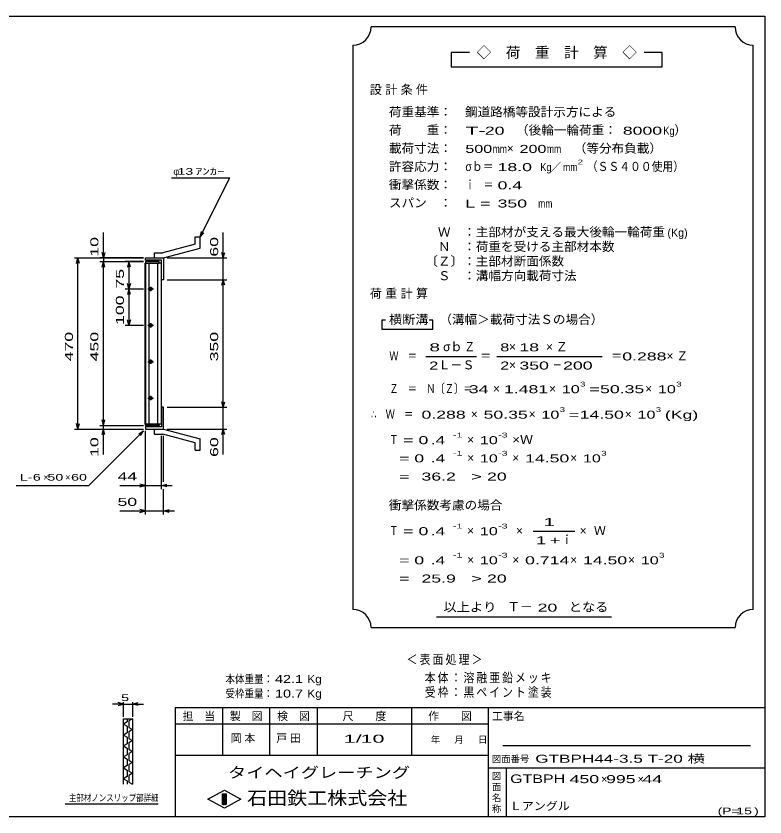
# Model space of a CAD drawing. Units: millimetres, scale not verified. Extents: x -1820 to 1731, y -1282 to 1054.
# Drawn here: x -326 to 1731, y -1146 to 1054 of the extents above; entities that cross this region are included whole.
import ezdxf
from ezdxf.enums import TextEntityAlignment as Align

# ---------------------------------------------------------------- set-up
doc = ezdxf.new("R2010")
doc.units = ezdxf.units.MM
doc.header["$LTSCALE"] = 10
for name, color, linetype, lineweight in [('0_2', 150, 'Continuous', 25), ('16', 3, 'Continuous', 25), ('19', 6, 'Continuous', 25), ('22', 4, 'Continuous', 25), ('24', 2, 'Continuous', 25), ('32', 4, 'Continuous', 25)]:
    doc.layers.add(name, color=color, linetype=linetype, lineweight=lineweight)
doc.styles.add('ベクトル', font='')
doc.styles.get('ベクトル').set_extended_font_data('ベクトル')

msp = doc.modelspace()

# ---------------------------------------------------------------- linework, layer by layer
at = {"layer": '0_2'}
for p, q in [((-1729, 1053.5), (1731, 1053.5)), ((1731, 1053.5), (1731, -1146.5)), ((1731, -846.5), (111, -846.5)), ((111, -846.5), (111, -1146.5)), ((241, -846.5), (241, -976.5)), ((371, -976.5), (371, -846.5)), ((501, -846.5), (501, -976.5)), ((761, -976.5), (761, -846.5)), ((971, -846.5), (971, -1146.5)), ((971, -891.5), (111, -891.5)), ((1691, -951.5), (1011, -951.5)), ((111, -976.5), (971, -976.5)), ((971, -1011.5), (1731, -1011.5)), ((1021, -1146.5), (1021, -1011.5)), ((201, -1097.5), (246, -1072.5)), ((246, -1072.5), (291, -1097.5)), ((246, -1122.5), (201, -1097.5)), ((241, -1082.5), (251, -1082.5)), ((241, -1112.5), (241, -1082.5)), ((241, -1082.5), (243, -1082.5)), ((243, -1082.5), (243, -1112.5)), ((245, -1112.5), (245, -1082.5)), ((245, -1082.5), (247, -1082.5)), ((291, -1097.5), (246, -1122.5)), ((247, -1082.5), (247, -1112.5)), ((249, -1112.5), (249, -1082.5)), ((249, -1082.5), (251, -1082.5)), ((251, -1082.5), (251, -1112.5)), ((251, -1082.5), (251, -1112.5)), ((251, -1112.5), (241, -1112.5)), ((243, -1112.5), (245, -1112.5)), ((247, -1112.5), (249, -1112.5)), ((1731, -1146.5), (-1729, -1146.5))]:
    msp.add_line(p, q, dxfattribs=at)
at = {"layer": '16'}
for p, q in [((28.3, -66.5), (28.3, 374.5)), ((28.3, 374.5), (29, 374.5)), ((67, 379), (29, 379)), ((29, 379), (29, 374.5)), ((29, 374.5), (67, 374.5)), ((29, 374.5), (29, -66.5)), ((73, 374.5), (29, 374.5)), ((38.5, 374.5), (38.5, -66.5)), ((63.5, -66.5), (63.5, 374.5)), ((67, 374.5), (67, 379)), ((73, -66.5), (73, 374.5)), ((43.5, 310), (43.5, 298)), ((35.5, 304), (51.5, 304)), ((45.5, 307), (41.5, 307)), ((41.5, 301), (45.5, 301)), ((35.5, 204), (51.5, 204)), ((45.5, 207), (41.5, 207)), ((41.5, 201), (45.5, 201)), ((43.5, 210), (43.5, 198)), ((43.5, 110), (43.5, 98)), ((35.5, 104), (51.5, 104)), ((45.5, 107), (41.5, 107)), ((41.5, 101), (45.5, 101)), ((35.5, 4), (51.5, 4)), ((45.5, 7), (41.5, 7)), ((41.5, 1), (45.5, 1)), ((43.5, 10), (43.5, -2)), ((29, -66.5), (28.3, -66.5)), ((29, -66.5), (67, -66.5)), ((29, -71), (29, -66.5)), ((29, -66.5), (73, -66.5)), ((67, -71), (29, -71)), ((67, -66.5), (67, -71))]:
    msp.add_line(p, q, dxfattribs=at)
for centre, radius, start, end in [((43.5, 304), 4, 46.6, 133.4), ((41.5, 304), 3, 90, 270), ((43.5, 304), 4, 226.6, 313.4), ((45.5, 304), 3, 270, 90), ((41.5, 204), 3, 90, 270), ((43.5, 204), 4, 46.6, 133.4), ((43.5, 204), 4, 226.6, 313.4), ((45.5, 204), 3, 270, 90), ((41.5, 104), 3, 90, 270), ((43.5, 104), 4, 46.6, 133.4), ((43.5, 104), 4, 226.6, 313.4), ((45.5, 104), 3, 270, 90), ((41.5, 4), 3, 90, 270), ((43.5, 4), 4, 46.6, 133.4), ((43.5, 4), 4, 226.6, 313.4), ((45.5, 4), 3, 270, 90)]:
    msp.add_arc(centre, radius, start, end, dxfattribs=at)
at = {"layer": '19'}
for p, q in [((166, 447), (180, 447)), ((166, 427), (166, 447)), ((180, 416), (180, 447)), ((166, 427), (77, 403)), ((54, 403), (77, 403)), ((54, 389), (54, 403)), ((79, 389), (180, 416)), ((29, 383), (29, 389)), ((29, 389), (78, 389)), ((73, 383), (29, 383)), ((54, 389), (79, 389)), ((73, 329), (73, 383)), ((78, 389), (79, 388)), ((79, 388), (79, 329)), ((79, 329), (73, 329)), ((79, -21), (73, -21)), ((73, -21), (73, -75)), ((79, -80), (79, -21)), ((29, -75), (29, -81)), ((73, -75), (29, -75)), ((29, -81), (78, -81)), ((54, -81), (79, -81)), ((54, -95), (54, -81)), ((78, -81), (79, -80)), ((79, -81), (180, -108)), ((54, -95), (77, -95)), ((166, -119), (77, -95)), ((180, -139), (180, -108)), ((166, -139), (166, -119)), ((166, -139), (180, -139))]:
    msp.add_line(p, q, dxfattribs=at)
at = {"layer": '22'}
for p, q in [((101, 609), (261, 609)), ((180, 447), (261, 609)), ((-86, 389), (-86, 459)), ((180, 447), (183, 461.6)), ((180, 447), (190, 458)), ((243, 389), (243, 459)), ((-86, 389), (-90, 404)), ((-82, 404), (-86, 389)), ((243, 389), (239, 404)), ((243, 389), (247, 404)), ((-166, 389), (24, 389)), ((-160, 374), (-156, 389)), ((-152, 374), (-156, 389)), ((-156, -81), (-156, 389)), ((24, 389), (-96, 389)), ((-96, 379), (24, 379)), ((-90, 364), (-86, 379)), ((-86, 389), (-86, 379)), ((-82, 364), (-86, 379)), ((-86, -71), (-86, 379)), ((24, 379), (-26, 379)), ((-16, 379), (-20, 364)), ((-12, 364), (-16, 379)), ((-16, 379), (-16, 304)), ((89, 389), (253, 389)), ((243, 329), (243, 389)), ((-16, 304), (-20, 319)), ((-12, 319), (-16, 304)), ((89, 329), (253, 329)), ((239, 314), (243, 329)), ((247, 314), (243, 329)), ((243, -21), (243, 329)), ((-26, 304), (24, 304)), ((-16, 304), (-20, 289)), ((-12, 289), (-16, 304)), ((-16, 304), (-16, 204)), ((-26, 204), (24, 204)), ((-16, 204), (-20, 219)), ((-12, 219), (-16, 204)), ((89, -21), (253, -21)), ((243, -21), (239, -6)), ((243, -21), (247, -6)), ((243, -81), (243, -21)), ((-156, -81), (-160, -66)), ((-156, -81), (-152, -66)), ((-86, -71), (-90, -56)), ((-86, -71), (-82, -56)), ((-166, -81), (24, -81)), ((-126, -236), (24, -86)), ((-96, -71), (24, -71)), ((-96, -81), (24, -81)), ((-90, -96), (-86, -81)), ((-86, -81), (-86, -71)), ((-82, -96), (-86, -81)), ((-86, -151), (-86, -81)), ((11, -94), (24, -86)), ((16, -99), (24, -86)), ((29, -246), (29, -86)), ((29, -316), (29, -86)), ((89, -81), (253, -81)), ((239, -96), (243, -81)), ((247, -96), (243, -81)), ((243, -151), (243, -81)), ((73, -246), (73, -100)), ((79, -226), (79, -100)), ((-326, -236), (-126, -236)), ((-41, -236), (29, -236)), ((29, -236), (14, -232)), ((14, -240), (29, -236)), ((29, -236), (73, -236)), ((73, -236), (88, -232)), ((88, -240), (73, -236)), ((73, -236), (103, -236)), ((79, -316), (79, -246)), ((-41, -306), (29, -306)), ((29, -306), (14, -302)), ((14, -310), (29, -306)), ((29, -306), (79, -306)), ((79, -306), (94, -302)), ((94, -310), (79, -306)), ((79, -306), (109, -306))]:
    msp.add_line(p, q, dxfattribs=at)
at = {"layer": '24', "color": 4}
for p, q in [((1649, 1023.5), (649, 1023.5)), ((599, 973.5), (599, -576.5)), ((1699, -576.5), (1699, 973.5)), ((919, 953.5), (869, 953.5)), ((869, 953.5), (869, 913.5)), ((1449, 953.5), (1399, 953.5)), ((1449, 913.5), (1449, 953.5)), ((869, 913.5), (1449, 913.5)), ((689, 218.5), (679, 218.5)), ((679, 218.5), (679, 193.5)), ((819, 218.5), (809, 218.5)), ((819, 193.5), (819, 218.5)), ((679, 193.5), (819, 193.5)), ((799, 118.5), (939, 118.5)), ((994, 118.5), (1284, 118.5)), ((1094, -361.5), (1209, -361.5)), ((829, -596.5), (1309, -596.5)), ((649, -626.5), (1649, -626.5))]:
    msp.add_line(p, q, dxfattribs=at)
for centre, start, end in [((599, 1023.5), 270, 0), ((1699, 1023.5), 180, 270), ((599, -626.5), 0, 90), ((1699, -626.5), 90, 180)]:
    msp.add_arc(centre, 50, start, end, dxfattribs=at)
at = {"layer": '32'}
for p, q in [((-31, -836.5), (-46, -832.5)), ((-31, -871.5), (-31, -831.5)), ((-6, -831.5), (-6, -871.5)), ((-6, -836.5), (9, -832.5)), ((-31, -836.5), (-61, -836.5)), ((-46, -840.5), (-31, -836.5)), ((-31, -836.5), (-6, -836.5)), ((9, -840.5), (-6, -836.5)), ((-6, -836.5), (24, -836.5)), ((-31, -876.5), (-6, -876.5)), ((-31, -1056.5), (-31, -876.5)), ((-21, -876.5), (-21, -885.5)), ((-6, -876.5), (-16, -882.5)), ((-6, -876.5), (-6, -1056.5)), ((-21, -885.5), (-31, -891.5)), ((-31, -891.5), (-21, -897.5)), ((-21, -897.5), (-21, -915.5)), ((-16, -882.5), (-16, -900.5)), ((-16, -900.5), (-6, -906.5)), ((-21, -915.5), (-31, -921.5)), ((-31, -921.5), (-21, -927.5)), ((-6, -906.5), (-16, -912.5)), ((-16, -912.5), (-16, -930.5)), ((-21, -945.5), (-31, -951.5)), ((-21, -927.5), (-21, -945.5)), ((-16, -930.5), (-6, -936.5)), ((-6, -936.5), (-16, -942.5)), ((-16, -942.5), (-16, -960.5)), ((-31, -951.5), (-21, -957.5)), ((-21, -957.5), (-21, -975.5)), ((-16, -960.5), (-6, -966.5)), ((-6, -966.5), (-16, -972.5)), ((-21, -975.5), (-31, -981.5)), ((-31, -981.5), (-21, -987.5)), ((-21, -987.5), (-21, -1005.5)), ((-16, -972.5), (-16, -990.5)), ((-21, -1005.5), (-31, -1011.5)), ((-31, -1011.5), (-21, -1017.5)), ((-16, -990.5), (-6, -996.5)), ((-6, -996.5), (-16, -1002.5)), ((-16, -1002.5), (-16, -1020.5)), ((-21, -1017.5), (-21, -1035.5)), ((-16, -1020.5), (-6, -1026.5)), ((-6, -1026.5), (-16, -1032.5)), ((-16, -1032.5), (-16, -1050.5)), ((-21, -1035.5), (-31, -1041.5)), ((-31, -1041.5), (-21, -1047.5)), ((-21, -1047.5), (-21, -1056.5)), ((-16, -1050.5), (-6, -1056.5)), ((64, -1111.5), (-191, -1111.5))]:
    msp.add_line(p, q, dxfattribs=at)

# ---------------------------------------------------------------- texts
at = {"layer": '0_2', "style": 'ベクトル'}
for s, height, p in [('担\u3000当', 21.99, (131, -869.5)), ('製\u3000図', 21.99, (261, -869.5)), ('検\u3000図', 21.99, (391, -869.5)), ('尺\u3000\u3000度', 21.99, (571, -869.5)), ('作\u3000\u3000図', 21.99, (806, -869.5)), ('工事名', 21.99, (981, -869.5)), ('年', 18.3, (813, -934)), ('月', 18.3, (878, -934)), ('日', 18.3, (943, -934)), ('図面番号', 18.33, (981, -987)), ('図', 18.3, (981, -1034)), ('面', 18.3, (981, -1064)), ('名', 18.3, (981, -1094)), ('称', 18.3, (981, -1124))]:
    msp.add_text(s, height=height, dxfattribs=at).set_placement(p, align=Align.MIDDLE_LEFT)
at = {"layer": '0_2', "color": 222, "style": 'ベクトル'}
for s, height, width, p in [('タイヘイグレーチング', 29.33, 1.25, (256, -1024.5)), ('石田鉄工株式会社', 36.66, 1.1, (308.5, -1094.5))]:
    msp.add_text(s, height=height, dxfattribs=dict(at, width=width)).set_placement(p, align=Align.MIDDLE_LEFT)
at = {"layer": '22', "color": 2, "style": 'ベクトル'}
for s, height, p in [('φ', 18.3, (106, 626.5)), ('×', 18.3, (-251, -213.5)), ('×', 18.3, (-191, -213.5)), ('×', 22, (1281, -1042.5)), ('×', 22, (1381, -1042.5))]:
    msp.add_text(s, height=height, dxfattribs=at).set_placement(p, align=Align.MIDDLE_LEFT)
for s, height, width, p in [(' 13 ', 18.33, 1.6, (106, 626.5)), ('ｱﾝｶｰ', 18.33, 1.6, (166, 626.5)), ('L-', 18.33, 1.6, (-316, -213.5)), (' 6 ', 18.33, 1.6, (-291, -213.5)), (' 50 ', 18.33, 1.6, (-251, -213.5)), (' 60 ', 18.33, 1.6, (-186, -213.5)), (' 44 ', 21.99, 1.65, (-61, -211)), (' 50 ', 21.99, 1.65, (-61, -281)), ('本体重量：', 21.99, 0.85, (249, -767.5)), (' 42.1', 21.99, 1.35, (374, -767.5)), ('Kg', 21.99, 1.1, (474, -767.5)), ('受枠重量：', 21.99, 0.85, (249, -807.5)), (' 10.7', 21.99, 1.35, (374, -807.5)), ('Kg', 21.99, 1.1, (474, -807.5)), ('1/', 21.99, 2, (574, -931.5)), (' 10 ', 21.99, 2, (604, -931.5)), ('GTBPH44-3.5 T-20 横        ', 21.99, 1.6, (1100, -986.5)), ('GTBPH', 23.46, 1.4, (1031, -1041.5)), (' 450 ', 21.99, 1.65, (1181, -1042.5)), (' 995 ', 21.99, 1.65, (1281, -1042.5)), (' 44 ', 21.99, 1.65, (1381, -1042.5)), ('Ｌアングル', 21.99, 1.1, (1030, -1116.5)), ('(P=', 18.33, 1.55, (1601, -1130)), (' 15 ', 18.33, 1.6, (1641, -1130)), (')', 18.3, 1.6, (1701, -1130))]:
    msp.add_text(s, height=height, dxfattribs=dict(at, width=width)).set_placement(p, align=Align.MIDDLE_LEFT)
at = {"layer": '22', "color": 2, "style": 'ベクトル', "width": 1.65}
for s, p in [(' 10 ', (-111, 379)), (' 60 ', (218, 379)), (' 75 ', (-41, 291.5)), (' 100 ', (-41, 191.5)), (' 470 ', (-181, 91.5)), (' 450 ', (-111, 91.5)), (' 350 ', (218, 91.5)), (' 10 ', (-111, -171)), (' 60 ', (218, -171))]:
    msp.add_text(s, height=21.99, rotation=90, dxfattribs=at).set_placement(p, align=Align.MIDDLE_LEFT)
at = {"layer": '22', "color": 2, "attachment_point": 4, "style": 'ベクトル'}
for s, insert, char_height in [('\\T1.2;\\W0.85;＜表面処理＞', (746.5, -715), 25.66), ('\\T1.19;\\W0.85;本体：溶融亜鉛メッキ', (796.5, -765), 25.66), ('\\T1.19;\\W0.85;受枠：黒ペイント塗装', (796.5, -805), 25.66), ('\\T1.25;岡本\u3000', (263.5, -931.5), 21.99), ('\\T1.25;戸田\u3000', (388.5, -931.5), 21.99)]:
    msp.add_mtext(s, dxfattribs=dict(at, insert=insert, char_height=char_height))
at = {"layer": '24', "style": 'ベクトル'}
for s, height, p in [('◇\u3000荷\u3000重\u3000計\u3000算\u3000◇', 29.33, (939, 953.5)), ('）', 24.2, (1482, 740)), ('×', 24.2, (1022, 690)), ('／', 22, (1141.5, 638.5)), ('(Kg)', 21.99, (1463, 458.5)), ('σｂ', 24.19, (847, 145)), ('×', 24.2, (1028, 145)), ('Ｌ－Ｓ', 24.19, (834, 95)), ('×', 24.2, (1028, 95)), ('×', 24.2, (984, 30)), ('×', 24.2, (1138, 30)), ('×', 24.2, (1402, 30)), ('×', 24.2, (923, -40)), ('×', 24.2, (1082, -40)), ('×', 24.2, (1346, -40)), ('×', 24.2, (913, -110)), ('×', 24.2, (913, -160)), ('×', 24.2, (1037, -160)), ('×', 24.2, (1196, -160)), ('Ｗ', 24.2, (1261, -360)), ('×', 24.2, (913, -360)), ('×', 24.2, (1047, -360)), ('ｉ', 24.2, (1170.5, -385)), ('×', 24.2, (1222, -360)), ('×', 24.2, (913, -440)), ('×', 24.2, (1037, -440)), ('×', 24.2, (1196, -440)), ('×', 24.2, (1355, -440)), ('Ｔ－', 25.66, (1023, -569))]:
    msp.add_text(s, height=height, dxfattribs=at).set_placement(p, align=Align.MIDDLE_LEFT)
for s, height, width, p in [('荷重基準：\u3000', 24.19, 1.05, (698, 790)), ('鋼道路橋等設計示方による', 24.19, 1.05, (907, 790)), ('荷\u3000\u3000重：\u3000', 24.19, 1.05, (698, 740)), ('T-', 21.99, 2, (908, 738.5)), (' 20 ', 21.99, 1.65, (948, 738.5)), ('（後輪一輪荷重：', 24.19, 1.05, (1047, 740)), (' 8000', 21.99, 1.65, (1327, 738.5)), ('Kg', 21.99, 0.85, (1452, 738.5)), ('載荷寸法：\u3000', 24.19, 1.05, (698, 690)), ('\u3000（等分布負載）', 24.19, 1.05, (1171, 690)), ('500', 21.99, 1.5, (908, 688.5)), ('mm', 21.99, 0.8, (983, 688.5)), ('200', 21.99, 1.5, (1057, 688.5)), ('mm', 21.99, 0.8, (1132, 688.5)), ('許容応力：\u3000', 24.19, 1.05, (698, 640)), ('σｂ＝', 24.19, 0.9, (908, 640)), (' 18.0', 21.99, 1.65, (983, 638.5)), ('Kg', 21.99, 0.85, (1114, 638.5)), ('mm', 21.99, 0.8, (1176.5, 638.5)), ('2', 13.2, 1.5, (1216.5, 652.5)), ('（ＳＳ４００使用）', 24.19, 0.9, (1241.5, 640)), ('衝撃係数：\u3000', 24.19, 1.05, (698, 590)), ('ｉ\u3000＝', 24.19, 0.75, (908, 590)), (' 0.4', 21.99, 1.65, (983, 588.5)), ('スパン\u3000：\u3000', 24.19, 1.05, (698, 540)), ('L =', 21.99, 1.65, (908, 538.5)), (' 350 ', 21.99, 1.65, (983, 538.5)), ('mm', 21.99, 0.8, (1108, 538.5)), ('\u3000Ｗ\u3000：主部材が支える最大後輪一輪荷重', 24.19, 1.05, (798, 460)), ('\u3000Ｎ\u3000：荷重を受ける主部材本数', 24.19, 1.05, (798, 420)), ('〔Ｚ〕：主部材断面係数', 24.19, 1.05, (798, 380)), ('\u3000Ｓ\u3000：溝幅方向載荷寸法', 24.19, 1.05, (798, 340)), ('横断溝', 24.19, 1.1, (698, 220)), ('\u3000（溝幅＞載荷寸法Ｓの場合）', 24.19, 1.05, (802, 220)), ('8', 22, 1.8, (809, 143.5)), ('Ｚ', 24.2, 0.9, (905, 145)), ('8', 22, 1.5, (1004, 143.5)), (' 18 ', 21.99, 1.65, (1043, 143.5)), ('Ｗ\u3000＝', 24.19, 0.75, (699, 120)), ('＝', 24.2, 0.9, (949, 120)), ('＝', 24.2, 0.9, (1309, 120)), ('0.288', 21.99, 1.65, (1339, 118.5)), ('2', 22, 1.5, (809, 93.5)), ('2', 22, 1.5, (1004, 93.5)), (' 350 ', 21.99, 1.65, (1043, 93.5)), ('－', 24.2, 0.75, (1148, 95)), (' 200 ', 21.99, 1.65, (1163, 93.5)), ('Ｚ\u3000＝\u3000Ｎ〔Ｚ〕＝', 24.19, 0.75, (699, 30)), ('3', 13.2, 1.5, (1223, 42.5)), ('3', 13.2, 1.5, (1487, 42.5)), (' 34 ', 21.99, 1.65, (904, 28.5)), ('1.481', 21.99, 1.65, (1014, 28.5)), ('10', 21.99, 1.5, (1173, 28.5)), ('=', 22, 1.7, (1248, 28.5)), ('50.35', 21.99, 1.65, (1278, 28.5)), ('10', 21.99, 1.5, (1437, 28.5)), ('3', 13.2, 1.5, (1167, -27.5)), ('3', 13.2, 1.5, (1431, -27.5)), ('∴\u3000Ｗ\u3000＝', 24.19, 0.75, (649, -40)), (' 0.288', 21.99, 1.65, (774, -41.5)), ('50.35', 21.99, 1.65, (958, -41.5)), ('10', 21.99, 1.5, (1117, -41.5)), ('=', 22, 1.7, (1192, -41.5)), ('14.50', 21.99, 1.65, (1222, -41.5)), ('10', 21.99, 1.5, (1381, -41.5)), ('(Kg)', 21.99, 1.65, (1456, -41.5)), ('Ｔ', 24.2, 0.75, (699, -110)), (' = 0', 21.99, 1.65, (724, -111.5)), (' .4 ', 21.99, 1.65, (799, -111.5)), ('-1', 13.2, 1.65, (874, -97.5)), ('10', 21.99, 1.5, (948, -111.5)), ('-3', 13.2, 1.65, (998, -97.5)), ('×Ｗ', 24.19, 1.1, (1037, -110)), ('  = 0', 21.99, 1.65, (699, -161.5)), (' .4 ', 21.99, 1.65, (799, -161.5)), ('-1', 13.2, 1.65, (874, -147.5)), ('10', 21.99, 1.5, (948, -161.5)), ('-3', 13.2, 1.65, (998, -147.5)), ('14.50', 21.99, 1.65, (1072, -161.5)), ('10', 21.99, 1.5, (1231, -161.5)), ('3', 13.2, 1.5, (1281, -147.5)), ('  =', 21.99, 1.65, (699, -211.5)), (' 36.2', 21.99, 1.65, (774, -211.5)), ('>', 22, 1.7, (924, -211.5)), (' 20 ', 21.99, 1.65, (954, -211.5)), ('衝撃係数考慮の場合', 24.19, 1.05, (698, -290)), ('Ｔ', 24.2, 0.75, (699, -360)), (' = 0', 21.99, 1.65, (724, -361.5)), (' .4 ', 21.99, 1.65, (799, -361.5)), ('-1', 13.2, 1.65, (874, -347.5)), ('10', 21.99, 1.5, (948, -361.5)), ('-3', 13.2, 1.65, (998, -347.5)), ('  = 0', 21.99, 1.65, (699, -441.5)), (' .4 ', 21.99, 1.65, (799, -441.5)), ('-1', 13.2, 1.65, (874, -427.5)), ('10', 21.99, 1.5, (948, -441.5)), ('-3', 13.2, 1.65, (998, -427.5)), ('0.714', 21.99, 1.65, (1072, -441.5)), ('14.50', 21.99, 1.65, (1231, -441.5)), ('10', 21.99, 1.5, (1390, -441.5)), ('3', 13.2, 1.5, (1440, -427.5)), (' 25.9', 21.99, 1.65, (774, -491.5)), ('>', 22, 1.7, (924, -491.5)), (' 20 ', 21.99, 1.65, (954, -491.5)), ('  =', 21.99, 1.65, (699, -491.5)), ('以上より\u3000', 24.19, 1.1, (848, -570)), (' 20 ', 21.99, 1.65, (1093, -571.5)), ('となる', 24.19, 1.1, (1192, -570))]:
    msp.add_text(s, height=height, dxfattribs=dict(at, width=width)).set_placement(p, align=Align.MIDDLE_LEFT)
at = {"layer": '24', "attachment_point": 4, "style": 'ベクトル'}
for s, insert, char_height in [('\\T1.28;設計条件', (645.5, 850), 24.19), ('\\T1.28;荷重計算', (645.5, 290), 24.19), ('\\T1.42;×Ｚ', (1129.5, 145), 24.19), ('\\T1.42;×Ｚ', (1460.5, 120), 24.19), ('\\T1.25;\\W2;\\~1\\~', (1101.5, -336.5), 21.99), ('\\T1.33;\\W1.75;1+', (1101.5, -386.5), 21.99)]:
    msp.add_mtext(s, dxfattribs=dict(at, insert=insert, char_height=char_height))
at = {"layer": '32', "color": 2, "style": 'ベクトル'}
for s, width, p in [(' 5 ', 1.6, (-48.5, -819)), ('主部材ノンスリップ部詳細', 0.8, (-181, -1094))]:
    msp.add_text(s, height=18.33, dxfattribs=dict(at, width=width)).set_placement(p, align=Align.MIDDLE_LEFT)

doc.saveas('drawing.dxf')
